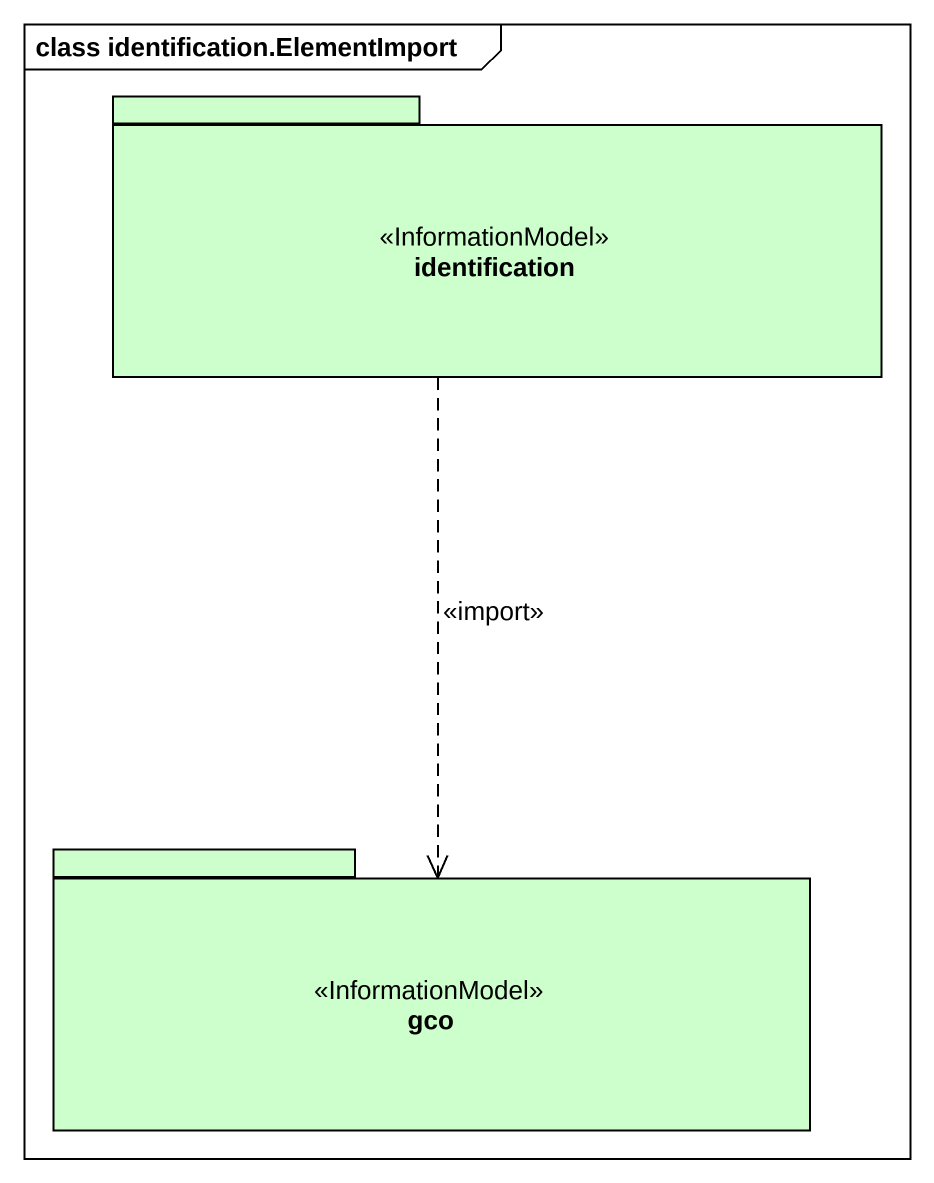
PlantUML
@startuml
mainframe class identification.ElementImport
package identification <<InformationModel>> #CCFFCC {
}
package gco <<InformationModel>> #CCFFCC {
}
identification ..> gco : <<import>>
@enduml
